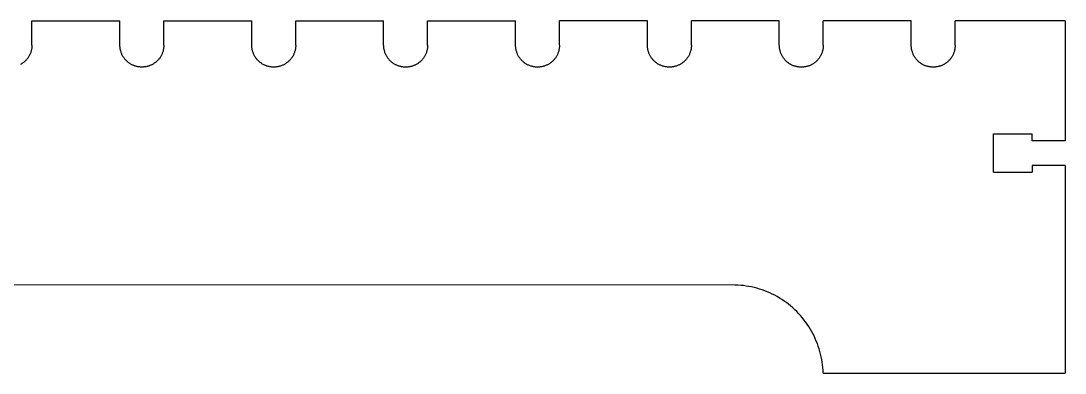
# Model space of a CAD drawing. Extents: x -89 to 89, y -45 to 45.
# Drawn here: x -51.91 to -40.03, y 0.81 to 4.81 of the extents above; entities that cross this region are included whole.
import ezdxf

# ---------------------------------------------------------------- set-up
doc = ezdxf.new("R2010")
doc.units = 0
doc.header["$MEASUREMENT"] = 0
doc.layers.get('0').update_dxf_attribs({"linetype": 'CONTINUOUS'})

msp = doc.modelspace()

# ---------------------------------------------------------------- linework, layer by layer
for p, q in [((-51.785, 4.812), (-50.785, 4.812)), ((-51.785, 4.537), (-51.785, 4.812)), ((-50.785, 4.537), (-50.785, 4.812)), ((-50.285, 4.811), (-49.285, 4.811)), ((-50.285, 4.536), (-50.285, 4.811)), ((-49.285, 4.536), (-49.285, 4.811)), ((-48.785, 4.811), (-47.785, 4.811)), ((-48.785, 4.536), (-48.785, 4.811)), ((-47.785, 4.536), (-47.785, 4.811)), ((-47.285, 4.811), (-46.285, 4.811)), ((-47.285, 4.536), (-47.285, 4.811)), ((-46.285, 4.536), (-46.285, 4.811)), ((-44.785, 4.811), (-45.785, 4.811)), ((-45.785, 4.536), (-45.785, 4.811)), ((-44.785, 4.536), (-44.785, 4.811)), ((-43.285, 4.811), (-44.285, 4.811)), ((-44.285, 4.536), (-44.285, 4.811)), ((-43.285, 4.536), (-43.285, 4.811)), ((-41.785, 4.811), (-42.785, 4.811)), ((-42.785, 4.536), (-42.785, 4.811)), ((-41.785, 4.536), (-41.785, 4.811)), ((-41.285, 4.536), (-41.285, 4.811)), ((-40.034, 4.811), (-41.285, 4.811)), ((-40.034, 4.811), (-40.035, 3.451)), ((-51.786, 4.513), (-51.787, 4.505)), ((-51.785, 4.521), (-51.786, 4.513)), ((-51.785, 4.537), (-51.785, 4.529)), ((-51.785, 4.529), (-51.785, 4.521)), ((-50.784, 4.529), (-50.785, 4.537)), ((-50.784, 4.521), (-50.784, 4.529)), ((-50.783, 4.513), (-50.784, 4.521)), ((-50.285, 4.521), (-50.286, 4.513)), ((-50.285, 4.536), (-50.285, 4.529)), ((-50.285, 4.529), (-50.285, 4.521)), ((-49.284, 4.529), (-49.285, 4.536)), ((-49.284, 4.521), (-49.284, 4.529)), ((-49.283, 4.513), (-49.284, 4.521)), ((-48.785, 4.521), (-48.786, 4.513)), ((-48.785, 4.536), (-48.785, 4.529)), ((-48.785, 4.529), (-48.785, 4.521)), ((-47.784, 4.528), (-47.785, 4.536)), ((-47.784, 4.521), (-47.784, 4.528)), ((-47.783, 4.513), (-47.784, 4.521)), ((-47.285, 4.521), (-47.286, 4.513)), ((-47.285, 4.536), (-47.285, 4.528)), ((-47.285, 4.528), (-47.285, 4.521)), ((-46.284, 4.528), (-46.285, 4.536)), ((-46.284, 4.52), (-46.284, 4.528)), ((-46.283, 4.513), (-46.284, 4.52)), ((-45.785, 4.52), (-45.786, 4.513)), ((-45.785, 4.536), (-45.785, 4.528)), ((-45.785, 4.528), (-45.785, 4.52)), ((-44.784, 4.528), (-44.785, 4.536)), ((-44.784, 4.52), (-44.784, 4.528)), ((-44.783, 4.513), (-44.784, 4.52)), ((-44.285, 4.52), (-44.286, 4.512)), ((-44.285, 4.536), (-44.285, 4.528)), ((-44.285, 4.528), (-44.285, 4.52)), ((-43.284, 4.528), (-43.285, 4.536)), ((-43.284, 4.52), (-43.284, 4.528)), ((-43.283, 4.512), (-43.284, 4.52)), ((-42.785, 4.52), (-42.786, 4.512)), ((-42.785, 4.536), (-42.785, 4.528)), ((-42.785, 4.528), (-42.785, 4.52)), ((-41.784, 4.528), (-41.785, 4.536)), ((-41.784, 4.52), (-41.784, 4.528)), ((-41.783, 4.512), (-41.784, 4.52)), ((-41.285, 4.52), (-41.286, 4.512)), ((-41.285, 4.536), (-41.285, 4.528)), ((-41.285, 4.528), (-41.285, 4.52)), ((-51.828, 4.396), (-51.832, 4.39)), ((-51.823, 4.403), (-51.828, 4.396)), ((-51.819, 4.409), (-51.823, 4.403)), ((-51.815, 4.416), (-51.819, 4.409)), ((-51.812, 4.423), (-51.815, 4.416)), ((-51.808, 4.43), (-51.812, 4.423)), ((-51.805, 4.437), (-51.808, 4.43)), ((-51.802, 4.445), (-51.805, 4.437)), ((-51.799, 4.452), (-51.802, 4.445)), ((-51.797, 4.459), (-51.799, 4.452)), ((-51.794, 4.467), (-51.797, 4.459)), ((-51.792, 4.474), (-51.794, 4.467)), ((-51.791, 4.482), (-51.792, 4.474)), ((-51.789, 4.49), (-51.791, 4.482)), ((-51.788, 4.497), (-51.789, 4.49)), ((-51.787, 4.505), (-51.788, 4.497)), ((-50.783, 4.505), (-50.783, 4.513)), ((-50.781, 4.497), (-50.783, 4.505)), ((-50.78, 4.49), (-50.781, 4.497)), ((-50.779, 4.482), (-50.78, 4.49)), ((-50.777, 4.474), (-50.779, 4.482)), ((-50.775, 4.467), (-50.777, 4.474)), ((-50.772, 4.459), (-50.775, 4.467)), ((-50.77, 4.452), (-50.772, 4.459)), ((-50.767, 4.444), (-50.77, 4.452)), ((-50.764, 4.437), (-50.767, 4.444)), ((-50.761, 4.43), (-50.764, 4.437)), ((-50.757, 4.423), (-50.761, 4.43)), ((-50.754, 4.416), (-50.757, 4.423)), ((-50.75, 4.409), (-50.754, 4.416)), ((-50.746, 4.403), (-50.75, 4.409)), ((-50.741, 4.396), (-50.746, 4.403)), ((-50.737, 4.39), (-50.741, 4.396)), ((-50.328, 4.396), (-50.332, 4.39)), ((-50.323, 4.403), (-50.328, 4.396)), ((-50.319, 4.409), (-50.323, 4.403)), ((-50.315, 4.416), (-50.319, 4.409)), ((-50.312, 4.423), (-50.315, 4.416)), ((-50.308, 4.43), (-50.312, 4.423)), ((-50.305, 4.437), (-50.308, 4.43)), ((-50.302, 4.444), (-50.305, 4.437)), ((-50.299, 4.452), (-50.302, 4.444)), ((-50.297, 4.459), (-50.299, 4.452)), ((-50.294, 4.467), (-50.297, 4.459)), ((-50.292, 4.474), (-50.294, 4.467)), ((-50.291, 4.482), (-50.292, 4.474)), ((-50.289, 4.49), (-50.291, 4.482)), ((-50.288, 4.497), (-50.289, 4.49)), ((-50.287, 4.505), (-50.288, 4.497)), ((-50.286, 4.513), (-50.287, 4.505)), ((-49.283, 4.505), (-49.283, 4.513)), ((-49.281, 4.497), (-49.283, 4.505)), ((-49.28, 4.49), (-49.281, 4.497)), ((-49.279, 4.482), (-49.28, 4.49)), ((-49.277, 4.474), (-49.279, 4.482)), ((-49.275, 4.467), (-49.277, 4.474)), ((-49.272, 4.459), (-49.275, 4.467)), ((-49.27, 4.452), (-49.272, 4.459)), ((-49.267, 4.444), (-49.27, 4.452)), ((-49.264, 4.437), (-49.267, 4.444)), ((-49.261, 4.43), (-49.264, 4.437)), ((-49.257, 4.423), (-49.261, 4.43)), ((-49.254, 4.416), (-49.257, 4.423)), ((-49.25, 4.409), (-49.254, 4.416)), ((-49.246, 4.402), (-49.25, 4.409)), ((-49.241, 4.396), (-49.246, 4.402)), ((-49.237, 4.389), (-49.241, 4.396)), ((-48.828, 4.396), (-48.832, 4.389)), ((-48.823, 4.402), (-48.828, 4.396)), ((-48.819, 4.409), (-48.823, 4.402)), ((-48.815, 4.416), (-48.819, 4.409)), ((-48.812, 4.423), (-48.815, 4.416)), ((-48.808, 4.43), (-48.812, 4.423)), ((-48.805, 4.437), (-48.808, 4.43)), ((-48.802, 4.444), (-48.805, 4.437)), ((-48.799, 4.452), (-48.802, 4.444)), ((-48.797, 4.459), (-48.799, 4.452)), ((-48.794, 4.467), (-48.797, 4.459)), ((-48.792, 4.474), (-48.794, 4.467)), ((-48.791, 4.482), (-48.792, 4.474)), ((-48.789, 4.49), (-48.791, 4.482)), ((-48.788, 4.497), (-48.789, 4.49)), ((-48.787, 4.505), (-48.788, 4.497)), ((-48.786, 4.513), (-48.787, 4.505)), ((-47.783, 4.505), (-47.783, 4.513)), ((-47.781, 4.497), (-47.783, 4.505)), ((-47.78, 4.489), (-47.781, 4.497)), ((-47.779, 4.482), (-47.78, 4.489)), ((-47.777, 4.474), (-47.779, 4.482)), ((-47.775, 4.467), (-47.777, 4.474)), ((-47.772, 4.459), (-47.775, 4.467)), ((-47.77, 4.452), (-47.772, 4.459)), ((-47.767, 4.444), (-47.77, 4.452)), ((-47.764, 4.437), (-47.767, 4.444)), ((-47.761, 4.43), (-47.764, 4.437)), ((-47.757, 4.423), (-47.761, 4.43)), ((-47.754, 4.416), (-47.757, 4.423)), ((-47.75, 4.409), (-47.754, 4.416)), ((-47.746, 4.402), (-47.75, 4.409)), ((-47.741, 4.396), (-47.746, 4.402)), ((-47.737, 4.389), (-47.741, 4.396)), ((-47.328, 4.396), (-47.332, 4.389)), ((-47.323, 4.402), (-47.328, 4.396)), ((-47.319, 4.409), (-47.323, 4.402)), ((-47.315, 4.416), (-47.319, 4.409)), ((-47.312, 4.423), (-47.315, 4.416)), ((-47.308, 4.43), (-47.312, 4.423)), ((-47.305, 4.437), (-47.308, 4.43)), ((-47.302, 4.444), (-47.305, 4.437)), ((-47.299, 4.452), (-47.302, 4.444)), ((-47.297, 4.459), (-47.299, 4.452)), ((-47.294, 4.466), (-47.297, 4.459)), ((-47.292, 4.474), (-47.294, 4.466)), ((-47.291, 4.482), (-47.292, 4.474)), ((-47.289, 4.489), (-47.291, 4.482)), ((-47.288, 4.497), (-47.289, 4.489)), ((-47.287, 4.505), (-47.288, 4.497)), ((-47.286, 4.513), (-47.287, 4.505)), ((-46.283, 4.505), (-46.283, 4.513)), ((-46.281, 4.497), (-46.283, 4.505)), ((-46.28, 4.489), (-46.281, 4.497)), ((-46.279, 4.482), (-46.28, 4.489)), ((-46.277, 4.474), (-46.279, 4.482)), ((-46.275, 4.466), (-46.277, 4.474)), ((-46.272, 4.459), (-46.275, 4.466)), ((-46.27, 4.451), (-46.272, 4.459)), ((-46.267, 4.444), (-46.27, 4.451)), ((-46.264, 4.437), (-46.267, 4.444)), ((-46.261, 4.43), (-46.264, 4.437)), ((-46.257, 4.423), (-46.261, 4.43)), ((-46.254, 4.416), (-46.257, 4.423)), ((-46.25, 4.409), (-46.254, 4.416)), ((-46.246, 4.402), (-46.25, 4.409)), ((-46.241, 4.396), (-46.246, 4.402)), ((-46.237, 4.389), (-46.241, 4.396)), ((-45.828, 4.396), (-45.832, 4.389)), ((-45.823, 4.402), (-45.828, 4.396)), ((-45.819, 4.409), (-45.823, 4.402)), ((-45.815, 4.416), (-45.819, 4.409)), ((-45.812, 4.423), (-45.815, 4.416)), ((-45.808, 4.43), (-45.812, 4.423)), ((-45.805, 4.437), (-45.808, 4.43)), ((-45.802, 4.444), (-45.805, 4.437)), ((-45.799, 4.451), (-45.802, 4.444)), ((-45.797, 4.459), (-45.799, 4.451)), ((-45.794, 4.466), (-45.797, 4.459)), ((-45.792, 4.474), (-45.794, 4.466)), ((-45.791, 4.482), (-45.792, 4.474)), ((-45.789, 4.489), (-45.791, 4.482)), ((-45.788, 4.497), (-45.789, 4.489)), ((-45.787, 4.505), (-45.788, 4.497)), ((-45.786, 4.513), (-45.787, 4.505)), ((-44.783, 4.505), (-44.783, 4.513)), ((-44.781, 4.497), (-44.783, 4.505)), ((-44.78, 4.489), (-44.781, 4.497)), ((-44.779, 4.482), (-44.78, 4.489)), ((-44.777, 4.474), (-44.779, 4.482)), ((-44.775, 4.466), (-44.777, 4.474)), ((-44.772, 4.459), (-44.775, 4.466)), ((-44.77, 4.451), (-44.772, 4.459)), ((-44.767, 4.444), (-44.77, 4.451)), ((-44.764, 4.437), (-44.767, 4.444)), ((-44.761, 4.43), (-44.764, 4.437)), ((-44.757, 4.423), (-44.761, 4.43)), ((-44.754, 4.416), (-44.757, 4.423)), ((-44.75, 4.409), (-44.754, 4.416)), ((-44.746, 4.402), (-44.75, 4.409)), ((-44.741, 4.396), (-44.746, 4.402)), ((-44.737, 4.389), (-44.741, 4.396)), ((-44.328, 4.395), (-44.332, 4.389)), ((-44.323, 4.402), (-44.328, 4.395)), ((-44.319, 4.409), (-44.323, 4.402)), ((-44.315, 4.416), (-44.319, 4.409)), ((-44.312, 4.423), (-44.315, 4.416)), ((-44.308, 4.43), (-44.312, 4.423)), ((-44.305, 4.437), (-44.308, 4.43)), ((-44.302, 4.444), (-44.305, 4.437)), ((-44.299, 4.451), (-44.302, 4.444)), ((-44.297, 4.459), (-44.299, 4.451)), ((-44.294, 4.466), (-44.297, 4.459)), ((-44.292, 4.474), (-44.294, 4.466)), ((-44.291, 4.481), (-44.292, 4.474)), ((-44.289, 4.489), (-44.291, 4.481)), ((-44.288, 4.497), (-44.289, 4.489)), ((-44.287, 4.505), (-44.288, 4.497)), ((-44.286, 4.512), (-44.287, 4.505)), ((-43.283, 4.505), (-43.283, 4.512)), ((-43.281, 4.497), (-43.283, 4.505)), ((-43.28, 4.489), (-43.281, 4.497)), ((-43.279, 4.481), (-43.28, 4.489)), ((-43.277, 4.474), (-43.279, 4.481)), ((-43.275, 4.466), (-43.277, 4.474)), ((-43.272, 4.459), (-43.275, 4.466)), ((-43.27, 4.451), (-43.272, 4.459)), ((-43.267, 4.444), (-43.27, 4.451)), ((-43.264, 4.437), (-43.267, 4.444)), ((-43.261, 4.429), (-43.264, 4.437)), ((-43.257, 4.422), (-43.261, 4.429)), ((-43.254, 4.415), (-43.257, 4.422)), ((-43.25, 4.409), (-43.254, 4.415)), ((-43.246, 4.402), (-43.25, 4.409)), ((-43.241, 4.395), (-43.246, 4.402)), ((-43.237, 4.389), (-43.241, 4.395)), ((-42.828, 4.395), (-42.832, 4.389)), ((-42.823, 4.402), (-42.828, 4.395)), ((-42.819, 4.409), (-42.823, 4.402)), ((-42.815, 4.415), (-42.819, 4.409)), ((-42.812, 4.422), (-42.815, 4.415)), ((-42.808, 4.429), (-42.812, 4.422)), ((-42.805, 4.437), (-42.808, 4.429)), ((-42.802, 4.444), (-42.805, 4.437)), ((-42.799, 4.451), (-42.802, 4.444)), ((-42.797, 4.459), (-42.799, 4.451)), ((-42.794, 4.466), (-42.797, 4.459)), ((-42.792, 4.474), (-42.794, 4.466)), ((-42.791, 4.481), (-42.792, 4.474)), ((-42.789, 4.489), (-42.791, 4.481)), ((-42.788, 4.497), (-42.789, 4.489)), ((-42.787, 4.505), (-42.788, 4.497)), ((-42.786, 4.512), (-42.787, 4.505)), ((-41.783, 4.504), (-41.783, 4.512)), ((-41.781, 4.497), (-41.783, 4.504)), ((-41.78, 4.489), (-41.781, 4.497)), ((-41.779, 4.481), (-41.78, 4.489)), ((-41.777, 4.474), (-41.779, 4.481)), ((-41.775, 4.466), (-41.777, 4.474)), ((-41.772, 4.459), (-41.775, 4.466)), ((-41.77, 4.451), (-41.772, 4.459)), ((-41.767, 4.444), (-41.77, 4.451)), ((-41.764, 4.437), (-41.767, 4.444)), ((-41.761, 4.429), (-41.764, 4.437)), ((-41.757, 4.422), (-41.761, 4.429)), ((-41.754, 4.415), (-41.757, 4.422)), ((-41.75, 4.409), (-41.754, 4.415)), ((-41.746, 4.402), (-41.75, 4.409)), ((-41.741, 4.395), (-41.746, 4.402)), ((-41.737, 4.389), (-41.741, 4.395)), ((-41.328, 4.395), (-41.332, 4.389)), ((-41.323, 4.402), (-41.328, 4.395)), ((-41.319, 4.409), (-41.323, 4.402)), ((-41.315, 4.415), (-41.319, 4.409)), ((-41.312, 4.422), (-41.315, 4.415)), ((-41.308, 4.429), (-41.312, 4.422)), ((-41.305, 4.436), (-41.308, 4.429)), ((-41.302, 4.444), (-41.305, 4.436)), ((-41.299, 4.451), (-41.302, 4.444)), ((-41.297, 4.459), (-41.299, 4.451)), ((-41.294, 4.466), (-41.297, 4.459)), ((-41.292, 4.474), (-41.294, 4.466)), ((-41.291, 4.481), (-41.292, 4.474)), ((-41.289, 4.489), (-41.291, 4.481)), ((-41.288, 4.497), (-41.289, 4.489)), ((-41.287, 4.504), (-41.288, 4.497)), ((-41.286, 4.512), (-41.287, 4.504)), ((-51.907, 4.321), (-51.914, 4.318)), ((-51.901, 4.326), (-51.907, 4.321)), ((-51.894, 4.33), (-51.901, 4.326)), ((-51.888, 4.334), (-51.894, 4.33)), ((-51.881, 4.339), (-51.888, 4.334)), ((-51.875, 4.344), (-51.881, 4.339)), ((-51.869, 4.349), (-51.875, 4.344)), ((-51.863, 4.354), (-51.869, 4.349)), ((-51.858, 4.36), (-51.863, 4.354)), ((-51.852, 4.365), (-51.858, 4.36)), ((-51.847, 4.371), (-51.852, 4.365)), ((-51.842, 4.377), (-51.847, 4.371)), ((-51.837, 4.383), (-51.842, 4.377)), ((-51.832, 4.39), (-51.837, 4.383)), ((-50.732, 4.383), (-50.737, 4.39)), ((-50.727, 4.377), (-50.732, 4.383)), ((-50.722, 4.371), (-50.727, 4.377)), ((-50.717, 4.365), (-50.722, 4.371)), ((-50.711, 4.36), (-50.717, 4.365)), ((-50.706, 4.354), (-50.711, 4.36)), ((-50.7, 4.349), (-50.706, 4.354)), ((-50.694, 4.344), (-50.7, 4.349)), ((-50.688, 4.339), (-50.694, 4.344)), ((-50.682, 4.334), (-50.688, 4.339)), ((-50.675, 4.33), (-50.682, 4.334)), ((-50.669, 4.325), (-50.675, 4.33)), ((-50.662, 4.321), (-50.669, 4.325)), ((-50.655, 4.317), (-50.662, 4.321)), ((-50.648, 4.314), (-50.655, 4.317)), ((-50.641, 4.31), (-50.648, 4.314)), ((-50.634, 4.307), (-50.641, 4.31)), ((-50.627, 4.304), (-50.634, 4.307)), ((-50.619, 4.301), (-50.627, 4.304)), ((-50.612, 4.299), (-50.619, 4.301)), ((-50.604, 4.296), (-50.612, 4.299)), ((-50.597, 4.294), (-50.604, 4.296)), ((-50.589, 4.293), (-50.597, 4.294)), ((-50.581, 4.291), (-50.589, 4.293)), ((-50.574, 4.29), (-50.581, 4.291)), ((-50.566, 4.288), (-50.574, 4.29)), ((-50.558, 4.288), (-50.566, 4.288)), ((-50.55, 4.287), (-50.558, 4.288)), ((-50.542, 4.287), (-50.55, 4.287)), ((-50.535, 4.286), (-50.542, 4.287)), ((-50.527, 4.287), (-50.535, 4.286)), ((-50.519, 4.287), (-50.527, 4.287)), ((-50.511, 4.288), (-50.519, 4.287)), ((-50.503, 4.288), (-50.511, 4.288)), ((-50.495, 4.29), (-50.503, 4.288)), ((-50.488, 4.291), (-50.495, 4.29)), ((-50.48, 4.293), (-50.488, 4.291)), ((-50.472, 4.294), (-50.48, 4.293)), ((-50.465, 4.296), (-50.472, 4.294)), ((-50.457, 4.299), (-50.465, 4.296)), ((-50.45, 4.301), (-50.457, 4.299)), ((-50.443, 4.304), (-50.45, 4.301)), ((-50.435, 4.307), (-50.443, 4.304)), ((-50.428, 4.31), (-50.435, 4.307)), ((-50.421, 4.314), (-50.428, 4.31)), ((-50.414, 4.317), (-50.421, 4.314)), ((-50.407, 4.321), (-50.414, 4.317)), ((-50.401, 4.325), (-50.407, 4.321)), ((-50.394, 4.33), (-50.401, 4.325)), ((-50.388, 4.334), (-50.394, 4.33)), ((-50.381, 4.339), (-50.388, 4.334)), ((-50.375, 4.344), (-50.381, 4.339)), ((-50.369, 4.349), (-50.375, 4.344)), ((-50.363, 4.354), (-50.369, 4.349)), ((-50.358, 4.36), (-50.363, 4.354)), ((-50.352, 4.365), (-50.358, 4.36)), ((-50.347, 4.371), (-50.352, 4.365)), ((-50.342, 4.377), (-50.347, 4.371)), ((-50.337, 4.383), (-50.342, 4.377)), ((-50.332, 4.39), (-50.337, 4.383)), ((-49.232, 4.383), (-49.237, 4.389)), ((-49.227, 4.377), (-49.232, 4.383)), ((-49.222, 4.371), (-49.227, 4.377)), ((-49.217, 4.365), (-49.222, 4.371)), ((-49.211, 4.36), (-49.217, 4.365)), ((-49.206, 4.354), (-49.211, 4.36)), ((-49.2, 4.349), (-49.206, 4.354)), ((-49.194, 4.344), (-49.2, 4.349)), ((-49.188, 4.339), (-49.194, 4.344)), ((-49.182, 4.334), (-49.188, 4.339)), ((-49.175, 4.33), (-49.182, 4.334)), ((-49.169, 4.325), (-49.175, 4.33)), ((-49.162, 4.321), (-49.169, 4.325)), ((-49.155, 4.317), (-49.162, 4.321)), ((-49.148, 4.314), (-49.155, 4.317)), ((-49.141, 4.31), (-49.148, 4.314)), ((-49.134, 4.307), (-49.141, 4.31)), ((-49.127, 4.304), (-49.134, 4.307)), ((-49.119, 4.301), (-49.127, 4.304)), ((-49.112, 4.299), (-49.119, 4.301)), ((-49.104, 4.296), (-49.112, 4.299)), ((-49.097, 4.294), (-49.104, 4.296)), ((-49.089, 4.292), (-49.097, 4.294)), ((-49.081, 4.291), (-49.089, 4.292)), ((-49.074, 4.289), (-49.081, 4.291)), ((-49.066, 4.288), (-49.074, 4.289)), ((-49.058, 4.287), (-49.066, 4.288)), ((-49.05, 4.287), (-49.058, 4.287)), ((-49.042, 4.286), (-49.05, 4.287)), ((-49.035, 4.286), (-49.042, 4.286)), ((-49.027, 4.286), (-49.035, 4.286)), ((-49.019, 4.287), (-49.027, 4.286)), ((-49.011, 4.287), (-49.019, 4.287)), ((-49.003, 4.288), (-49.011, 4.287)), ((-48.995, 4.289), (-49.003, 4.288)), ((-48.988, 4.291), (-48.995, 4.289)), ((-48.98, 4.292), (-48.988, 4.291)), ((-48.972, 4.294), (-48.98, 4.292)), ((-48.965, 4.296), (-48.972, 4.294)), ((-48.957, 4.299), (-48.965, 4.296)), ((-48.95, 4.301), (-48.957, 4.299)), ((-48.943, 4.304), (-48.95, 4.301)), ((-48.935, 4.307), (-48.943, 4.304)), ((-48.928, 4.31), (-48.935, 4.307)), ((-48.921, 4.314), (-48.928, 4.31)), ((-48.914, 4.317), (-48.921, 4.314)), ((-48.907, 4.321), (-48.914, 4.317)), ((-48.901, 4.325), (-48.907, 4.321)), ((-48.894, 4.33), (-48.901, 4.325)), ((-48.888, 4.334), (-48.894, 4.33)), ((-48.881, 4.339), (-48.888, 4.334)), ((-48.875, 4.344), (-48.881, 4.339)), ((-48.869, 4.349), (-48.875, 4.344)), ((-48.863, 4.354), (-48.869, 4.349)), ((-48.858, 4.36), (-48.863, 4.354)), ((-48.852, 4.365), (-48.858, 4.36)), ((-48.847, 4.371), (-48.852, 4.365)), ((-48.842, 4.377), (-48.847, 4.371)), ((-48.837, 4.383), (-48.842, 4.377)), ((-48.832, 4.389), (-48.837, 4.383)), ((-47.732, 4.383), (-47.737, 4.389)), ((-47.727, 4.377), (-47.732, 4.383)), ((-47.722, 4.371), (-47.727, 4.377)), ((-47.717, 4.365), (-47.722, 4.371)), ((-47.711, 4.359), (-47.717, 4.365)), ((-47.706, 4.354), (-47.711, 4.359)), ((-47.7, 4.349), (-47.706, 4.354)), ((-47.694, 4.344), (-47.7, 4.349)), ((-47.688, 4.339), (-47.694, 4.344)), ((-47.682, 4.334), (-47.688, 4.339)), ((-47.675, 4.329), (-47.682, 4.334)), ((-47.669, 4.325), (-47.675, 4.329)), ((-47.662, 4.321), (-47.669, 4.325)), ((-47.655, 4.317), (-47.662, 4.321)), ((-47.648, 4.314), (-47.655, 4.317)), ((-47.641, 4.31), (-47.648, 4.314)), ((-47.634, 4.307), (-47.641, 4.31)), ((-47.627, 4.304), (-47.634, 4.307)), ((-47.619, 4.301), (-47.627, 4.304)), ((-47.612, 4.299), (-47.619, 4.301)), ((-47.604, 4.296), (-47.612, 4.299)), ((-47.597, 4.294), (-47.604, 4.296)), ((-47.589, 4.292), (-47.597, 4.294)), ((-47.581, 4.291), (-47.589, 4.292)), ((-47.574, 4.289), (-47.581, 4.291)), ((-47.566, 4.288), (-47.574, 4.289)), ((-47.558, 4.287), (-47.566, 4.288)), ((-47.55, 4.287), (-47.558, 4.287)), ((-47.542, 4.286), (-47.55, 4.287)), ((-47.535, 4.286), (-47.542, 4.286)), ((-47.527, 4.286), (-47.535, 4.286)), ((-47.519, 4.287), (-47.527, 4.286)), ((-47.511, 4.287), (-47.519, 4.287)), ((-47.503, 4.288), (-47.511, 4.287)), ((-47.495, 4.289), (-47.503, 4.288)), ((-47.488, 4.291), (-47.495, 4.289)), ((-47.48, 4.292), (-47.488, 4.291)), ((-47.472, 4.294), (-47.48, 4.292)), ((-47.465, 4.296), (-47.472, 4.294)), ((-47.457, 4.298), (-47.465, 4.296)), ((-47.45, 4.301), (-47.457, 4.298)), ((-47.443, 4.304), (-47.45, 4.301)), ((-47.435, 4.307), (-47.443, 4.304)), ((-47.428, 4.31), (-47.435, 4.307)), ((-47.421, 4.313), (-47.428, 4.31)), ((-47.414, 4.317), (-47.421, 4.313)), ((-47.407, 4.321), (-47.414, 4.317)), ((-47.401, 4.325), (-47.407, 4.321)), ((-47.394, 4.329), (-47.401, 4.325)), ((-47.388, 4.334), (-47.394, 4.329)), ((-47.381, 4.339), (-47.388, 4.334)), ((-47.375, 4.344), (-47.381, 4.339)), ((-47.369, 4.349), (-47.375, 4.344)), ((-47.363, 4.354), (-47.369, 4.349)), ((-47.358, 4.359), (-47.363, 4.354)), ((-47.352, 4.365), (-47.358, 4.359)), ((-47.347, 4.371), (-47.352, 4.365)), ((-47.342, 4.377), (-47.347, 4.371)), ((-47.337, 4.383), (-47.342, 4.377)), ((-47.332, 4.389), (-47.337, 4.383)), ((-46.232, 4.383), (-46.237, 4.389)), ((-46.227, 4.377), (-46.232, 4.383)), ((-46.222, 4.371), (-46.227, 4.377)), ((-46.217, 4.365), (-46.222, 4.371)), ((-46.211, 4.359), (-46.217, 4.365)), ((-46.206, 4.354), (-46.211, 4.359)), ((-46.2, 4.349), (-46.206, 4.354)), ((-46.194, 4.344), (-46.2, 4.349)), ((-46.188, 4.339), (-46.194, 4.344)), ((-46.182, 4.334), (-46.188, 4.339)), ((-46.175, 4.329), (-46.182, 4.334)), ((-46.169, 4.325), (-46.175, 4.329)), ((-46.162, 4.321), (-46.169, 4.325)), ((-46.155, 4.317), (-46.162, 4.321)), ((-46.148, 4.313), (-46.155, 4.317)), ((-46.141, 4.31), (-46.148, 4.313)), ((-46.134, 4.307), (-46.141, 4.31)), ((-46.127, 4.304), (-46.134, 4.307)), ((-46.119, 4.301), (-46.127, 4.304)), ((-46.112, 4.298), (-46.119, 4.301)), ((-46.104, 4.296), (-46.112, 4.298)), ((-46.097, 4.294), (-46.104, 4.296)), ((-46.089, 4.292), (-46.097, 4.294)), ((-46.081, 4.291), (-46.089, 4.292)), ((-46.074, 4.289), (-46.081, 4.291)), ((-46.066, 4.288), (-46.074, 4.289)), ((-46.058, 4.287), (-46.066, 4.288)), ((-46.05, 4.287), (-46.058, 4.287)), ((-46.042, 4.286), (-46.05, 4.287)), ((-46.035, 4.286), (-46.042, 4.286)), ((-46.027, 4.286), (-46.035, 4.286)), ((-46.019, 4.287), (-46.027, 4.286)), ((-46.011, 4.287), (-46.019, 4.287)), ((-46.003, 4.288), (-46.011, 4.287)), ((-45.995, 4.289), (-46.003, 4.288)), ((-45.988, 4.291), (-45.995, 4.289)), ((-45.98, 4.292), (-45.988, 4.291)), ((-45.972, 4.294), (-45.98, 4.292)), ((-45.965, 4.296), (-45.972, 4.294)), ((-45.957, 4.298), (-45.965, 4.296)), ((-45.95, 4.301), (-45.957, 4.298)), ((-45.943, 4.304), (-45.95, 4.301)), ((-45.935, 4.307), (-45.943, 4.304)), ((-45.928, 4.31), (-45.935, 4.307)), ((-45.921, 4.313), (-45.928, 4.31)), ((-45.914, 4.317), (-45.921, 4.313)), ((-45.907, 4.321), (-45.914, 4.317)), ((-45.901, 4.325), (-45.907, 4.321)), ((-45.894, 4.329), (-45.901, 4.325)), ((-45.888, 4.334), (-45.894, 4.329)), ((-45.881, 4.339), (-45.888, 4.334)), ((-45.875, 4.343), (-45.881, 4.339)), ((-45.869, 4.349), (-45.875, 4.343)), ((-45.863, 4.354), (-45.869, 4.349)), ((-45.858, 4.359), (-45.863, 4.354)), ((-45.852, 4.365), (-45.858, 4.359)), ((-45.847, 4.371), (-45.852, 4.365)), ((-45.842, 4.377), (-45.847, 4.371)), ((-45.837, 4.383), (-45.842, 4.377)), ((-45.832, 4.389), (-45.837, 4.383)), ((-44.732, 4.383), (-44.737, 4.389)), ((-44.727, 4.377), (-44.732, 4.383)), ((-44.722, 4.371), (-44.727, 4.377)), ((-44.717, 4.365), (-44.722, 4.371)), ((-44.711, 4.359), (-44.717, 4.365)), ((-44.706, 4.354), (-44.711, 4.359)), ((-44.7, 4.349), (-44.706, 4.354)), ((-44.694, 4.343), (-44.7, 4.349)), ((-44.688, 4.338), (-44.694, 4.343)), ((-44.682, 4.334), (-44.688, 4.338)), ((-44.675, 4.329), (-44.682, 4.334)), ((-44.669, 4.325), (-44.675, 4.329)), ((-44.662, 4.321), (-44.669, 4.325)), ((-44.655, 4.317), (-44.662, 4.321)), ((-44.648, 4.313), (-44.655, 4.317)), ((-44.641, 4.31), (-44.648, 4.313)), ((-44.634, 4.307), (-44.641, 4.31)), ((-44.627, 4.304), (-44.634, 4.307)), ((-44.619, 4.301), (-44.627, 4.304)), ((-44.612, 4.298), (-44.619, 4.301)), ((-44.604, 4.296), (-44.612, 4.298)), ((-44.597, 4.294), (-44.604, 4.296)), ((-44.589, 4.292), (-44.597, 4.294)), ((-44.581, 4.29), (-44.589, 4.292)), ((-44.574, 4.289), (-44.581, 4.29)), ((-44.566, 4.288), (-44.574, 4.289)), ((-44.558, 4.287), (-44.566, 4.288)), ((-44.55, 4.287), (-44.558, 4.287)), ((-44.542, 4.286), (-44.55, 4.287)), ((-44.535, 4.286), (-44.542, 4.286)), ((-44.527, 4.286), (-44.535, 4.286)), ((-44.519, 4.287), (-44.527, 4.286)), ((-44.511, 4.287), (-44.519, 4.287)), ((-44.503, 4.288), (-44.511, 4.287)), ((-44.495, 4.289), (-44.503, 4.288)), ((-44.488, 4.29), (-44.495, 4.289)), ((-44.48, 4.292), (-44.488, 4.29)), ((-44.472, 4.294), (-44.48, 4.292)), ((-44.465, 4.296), (-44.472, 4.294)), ((-44.457, 4.298), (-44.465, 4.296)), ((-44.45, 4.301), (-44.457, 4.298)), ((-44.443, 4.304), (-44.45, 4.301)), ((-44.435, 4.307), (-44.443, 4.304)), ((-44.428, 4.31), (-44.435, 4.307)), ((-44.421, 4.313), (-44.428, 4.31)), ((-44.414, 4.317), (-44.421, 4.313)), ((-44.407, 4.321), (-44.414, 4.317)), ((-44.401, 4.325), (-44.407, 4.321)), ((-44.394, 4.329), (-44.401, 4.325)), ((-44.388, 4.334), (-44.394, 4.329)), ((-44.381, 4.338), (-44.388, 4.334)), ((-44.375, 4.343), (-44.381, 4.338)), ((-44.369, 4.348), (-44.375, 4.343)), ((-44.363, 4.354), (-44.369, 4.348)), ((-44.358, 4.359), (-44.363, 4.354)), ((-44.352, 4.365), (-44.358, 4.359)), ((-44.347, 4.371), (-44.352, 4.365)), ((-44.342, 4.377), (-44.347, 4.371)), ((-44.337, 4.383), (-44.342, 4.377)), ((-44.332, 4.389), (-44.337, 4.383)), ((-43.232, 4.383), (-43.237, 4.389)), ((-43.227, 4.377), (-43.232, 4.383)), ((-43.222, 4.371), (-43.227, 4.377)), ((-43.217, 4.365), (-43.222, 4.371)), ((-43.211, 4.359), (-43.217, 4.365)), ((-43.206, 4.354), (-43.211, 4.359)), ((-43.2, 4.348), (-43.206, 4.354)), ((-43.194, 4.343), (-43.2, 4.348)), ((-43.188, 4.338), (-43.194, 4.343)), ((-43.182, 4.334), (-43.188, 4.338)), ((-43.175, 4.329), (-43.182, 4.334)), ((-43.169, 4.325), (-43.175, 4.329)), ((-43.162, 4.321), (-43.169, 4.325)), ((-43.155, 4.317), (-43.162, 4.321)), ((-43.148, 4.313), (-43.155, 4.317)), ((-43.141, 4.31), (-43.148, 4.313)), ((-43.134, 4.306), (-43.141, 4.31)), ((-43.127, 4.303), (-43.134, 4.306)), ((-43.119, 4.301), (-43.127, 4.303)), ((-43.112, 4.298), (-43.119, 4.301)), ((-43.104, 4.296), (-43.112, 4.298)), ((-43.097, 4.294), (-43.104, 4.296)), ((-43.089, 4.292), (-43.097, 4.294)), ((-43.081, 4.29), (-43.089, 4.292)), ((-43.074, 4.289), (-43.081, 4.29)), ((-43.066, 4.288), (-43.074, 4.289)), ((-43.058, 4.287), (-43.066, 4.288)), ((-43.05, 4.286), (-43.058, 4.287)), ((-43.042, 4.286), (-43.05, 4.286)), ((-43.035, 4.286), (-43.042, 4.286)), ((-43.027, 4.286), (-43.035, 4.286)), ((-43.019, 4.286), (-43.027, 4.286)), ((-43.011, 4.287), (-43.019, 4.286)), ((-43.003, 4.288), (-43.011, 4.287)), ((-42.995, 4.289), (-43.003, 4.288)), ((-42.988, 4.29), (-42.995, 4.289)), ((-42.98, 4.292), (-42.988, 4.29)), ((-42.972, 4.294), (-42.98, 4.292)), ((-42.965, 4.296), (-42.972, 4.294)), ((-42.957, 4.298), (-42.965, 4.296)), ((-42.95, 4.301), (-42.957, 4.298)), ((-42.943, 4.303), (-42.95, 4.301)), ((-42.935, 4.306), (-42.943, 4.303)), ((-42.928, 4.31), (-42.935, 4.306)), ((-42.921, 4.313), (-42.928, 4.31)), ((-42.914, 4.317), (-42.921, 4.313)), ((-42.907, 4.321), (-42.914, 4.317)), ((-42.901, 4.325), (-42.907, 4.321)), ((-42.894, 4.329), (-42.901, 4.325)), ((-42.888, 4.334), (-42.894, 4.329)), ((-42.881, 4.338), (-42.888, 4.334)), ((-42.875, 4.343), (-42.881, 4.338)), ((-42.869, 4.348), (-42.875, 4.343)), ((-42.863, 4.354), (-42.869, 4.348)), ((-42.858, 4.359), (-42.863, 4.354)), ((-42.852, 4.365), (-42.858, 4.359)), ((-42.847, 4.371), (-42.852, 4.365)), ((-42.842, 4.377), (-42.847, 4.371)), ((-42.837, 4.383), (-42.842, 4.377)), ((-42.832, 4.389), (-42.837, 4.383)), ((-41.732, 4.383), (-41.737, 4.389)), ((-41.727, 4.376), (-41.732, 4.383)), ((-41.722, 4.37), (-41.727, 4.376)), ((-41.717, 4.365), (-41.722, 4.37)), ((-41.711, 4.359), (-41.717, 4.365)), ((-41.706, 4.354), (-41.711, 4.359)), ((-41.7, 4.348), (-41.706, 4.354)), ((-41.694, 4.343), (-41.7, 4.348)), ((-41.688, 4.338), (-41.694, 4.343)), ((-41.682, 4.334), (-41.688, 4.338)), ((-41.675, 4.329), (-41.682, 4.334)), ((-41.669, 4.325), (-41.675, 4.329)), ((-41.662, 4.321), (-41.669, 4.325)), ((-41.655, 4.317), (-41.662, 4.321)), ((-41.648, 4.313), (-41.655, 4.317)), ((-41.641, 4.31), (-41.648, 4.313)), ((-41.634, 4.306), (-41.641, 4.31)), ((-41.627, 4.303), (-41.634, 4.306)), ((-41.619, 4.301), (-41.627, 4.303)), ((-41.612, 4.298), (-41.619, 4.301)), ((-41.604, 4.296), (-41.612, 4.298)), ((-41.597, 4.294), (-41.604, 4.296)), ((-41.589, 4.292), (-41.597, 4.294)), ((-41.581, 4.29), (-41.589, 4.292)), ((-41.574, 4.289), (-41.581, 4.29)), ((-41.566, 4.288), (-41.574, 4.289)), ((-41.558, 4.287), (-41.566, 4.288)), ((-41.55, 4.286), (-41.558, 4.287)), ((-41.542, 4.286), (-41.55, 4.286)), ((-41.535, 4.286), (-41.542, 4.286)), ((-41.527, 4.286), (-41.535, 4.286)), ((-41.519, 4.286), (-41.527, 4.286)), ((-41.511, 4.287), (-41.519, 4.286)), ((-41.503, 4.288), (-41.511, 4.287)), ((-41.495, 4.289), (-41.503, 4.288)), ((-41.488, 4.29), (-41.495, 4.289)), ((-41.48, 4.292), (-41.488, 4.29)), ((-41.472, 4.294), (-41.48, 4.292)), ((-41.465, 4.296), (-41.472, 4.294)), ((-41.457, 4.298), (-41.465, 4.296)), ((-41.45, 4.301), (-41.457, 4.298)), ((-41.443, 4.303), (-41.45, 4.301)), ((-41.435, 4.306), (-41.443, 4.303)), ((-41.428, 4.31), (-41.435, 4.306)), ((-41.421, 4.313), (-41.428, 4.31)), ((-41.414, 4.317), (-41.421, 4.313)), ((-41.407, 4.321), (-41.414, 4.317)), ((-41.401, 4.325), (-41.407, 4.321)), ((-41.394, 4.329), (-41.401, 4.325)), ((-41.388, 4.334), (-41.394, 4.329)), ((-41.381, 4.338), (-41.388, 4.334)), ((-41.375, 4.343), (-41.381, 4.338)), ((-41.369, 4.348), (-41.375, 4.343)), ((-41.363, 4.354), (-41.369, 4.348)), ((-41.358, 4.359), (-41.363, 4.354)), ((-41.352, 4.365), (-41.358, 4.359)), ((-41.347, 4.37), (-41.352, 4.365)), ((-41.342, 4.376), (-41.347, 4.37)), ((-41.337, 4.383), (-41.342, 4.376)), ((-41.332, 4.389), (-41.337, 4.383)), ((-40.847, 3.092), (-40.847, 3.529)), ((-40.847, 3.529), (-40.41, 3.529)), ((-40.41, 3.451), (-40.41, 3.529)), ((-40.035, 3.451), (-40.41, 3.451)), ((-40.847, 3.092), (-40.41, 3.092)), ((-40.035, 3.17), (-40.41, 3.17)), ((-40.41, 3.17), (-40.41, 3.092)), ((-40.035, 3.17), (-40.035, 0.811)), ((-43.786, 1.811), (-58.785, 1.812)), ((-43.755, 1.81), (-43.786, 1.811)), ((-43.724, 1.807), (-43.755, 1.81)), ((-43.693, 1.804), (-43.724, 1.807)), ((-43.662, 1.8), (-43.693, 1.804)), ((-43.631, 1.795), (-43.662, 1.8)), ((-43.601, 1.789), (-43.631, 1.795)), ((-43.57, 1.782), (-43.601, 1.789)), ((-43.54, 1.774), (-43.57, 1.782)), ((-43.51, 1.765), (-43.54, 1.774)), ((-43.481, 1.755), (-43.51, 1.765)), ((-43.451, 1.745), (-43.481, 1.755)), ((-43.422, 1.733), (-43.451, 1.745)), ((-43.394, 1.721), (-43.422, 1.733)), ((-43.365, 1.708), (-43.394, 1.721)), ((-43.337, 1.694), (-43.365, 1.708)), ((-43.31, 1.679), (-43.337, 1.694)), ((-43.283, 1.663), (-43.31, 1.679)), ((-43.257, 1.647), (-43.283, 1.663)), ((-43.231, 1.629), (-43.257, 1.647)), ((-43.205, 1.611), (-43.231, 1.629)), ((-43.181, 1.592), (-43.205, 1.611)), ((-43.156, 1.573), (-43.181, 1.592)), ((-43.133, 1.553), (-43.156, 1.573)), ((-43.11, 1.531), (-43.133, 1.553)), ((-43.087, 1.51), (-43.11, 1.531)), ((-43.066, 1.487), (-43.087, 1.51)), ((-43.045, 1.464), (-43.066, 1.487)), ((-43.024, 1.441), (-43.045, 1.464)), ((-43.005, 1.416), (-43.024, 1.441)), ((-42.986, 1.392), (-43.005, 1.416)), ((-42.968, 1.366), (-42.986, 1.392)), ((-42.95, 1.34), (-42.968, 1.366)), ((-42.934, 1.314), (-42.95, 1.34)), ((-42.918, 1.287), (-42.934, 1.314)), ((-42.903, 1.26), (-42.918, 1.287)), ((-42.889, 1.232), (-42.903, 1.26)), ((-42.876, 1.203), (-42.889, 1.232)), ((-42.864, 1.175), (-42.876, 1.203)), ((-42.852, 1.146), (-42.864, 1.175)), ((-42.842, 1.116), (-42.852, 1.146)), ((-42.832, 1.087), (-42.842, 1.116)), ((-42.823, 1.057), (-42.832, 1.087)), ((-42.815, 1.027), (-42.823, 1.057)), ((-42.808, 0.996), (-42.815, 1.027)), ((-42.802, 0.966), (-42.808, 0.996)), ((-42.797, 0.935), (-42.802, 0.966)), ((-42.793, 0.904), (-42.797, 0.935)), ((-42.79, 0.873), (-42.793, 0.904)), ((-42.788, 0.842), (-42.79, 0.873)), ((-42.786, 0.812), (-42.788, 0.842)), ((-42.786, 0.811), (-42.786, 0.812)), ((-42.786, 0.811), (-40.035, 0.811))]:
    msp.add_line(p, q)

doc.saveas('drawing.dxf')
